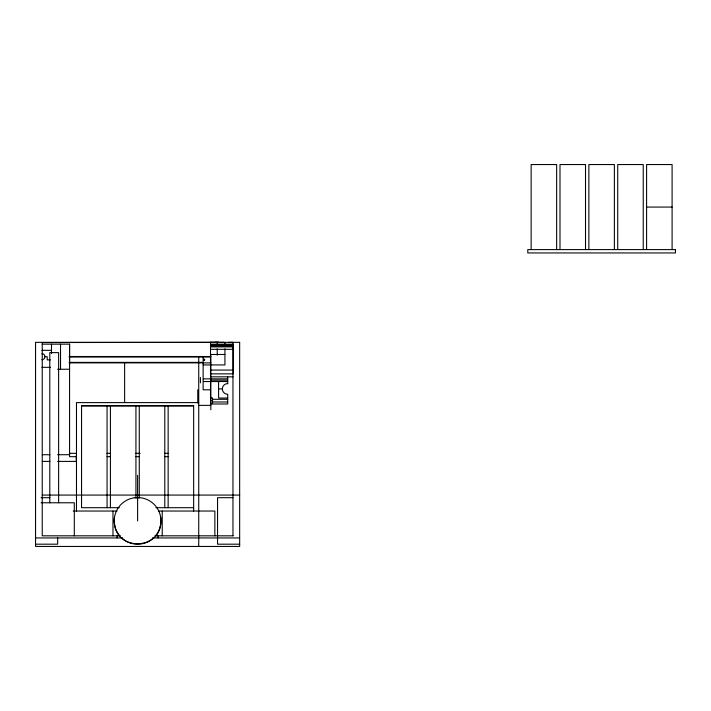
<?xml version="1.0" encoding="UTF-8"?>
<svg xmlns="http://www.w3.org/2000/svg" width="711" height="711" viewBox="0 0 711 711"><rect width="100%" height="100%" fill="white"/><g stroke="black" fill="none" stroke-linecap="round" stroke-linejoin="round"><path stroke-width="1.07" d="M60.533 369.249L60.533 344.16M76.477 456.666L69.571 456.666L69.571 344.16L42.242 344.16M114.48 517.412C113.751 523.918 115.333 530.868 119.75 535.818M203.462 359.695L204.608 359.224L204.137 360.361L203.657 359.224L204.795 359.606M204.608 360.166L203.488 359.864L203.799 360.273M153.523 537.8C145.24 546.341 130.015 546.306 121.697 537.845M155.585 535.818C159.548 530.939 161.344 524.611 160.846 518.355A23.383 23.383 0 0 0 140.191 497.691L134.086 497.816A23.383 23.383 0 0 0 114.355 518.355C111.6 552.9 164.881 551.825 160.722 517.412M210.509 342.364L218.561 342.346L210.509 342.338L210.509 403.99L227.707 403.99L227.707 394.285A5.359 5.359 0 0 1 222.347 388.926L218.588 388.926M646.592 207.07L672.099 207.07M42.242 342.542L210.785 342.364M215.22 342.364L224.089 342.355M228.524 342.346L232.959 342.338L232.959 535.818M210.509 344.195L233.306 344.195M210.509 344.862L233.306 344.862M210.509 345.528L233.306 345.528M210.509 345.875L233.306 345.875M210.509 346.87L233.306 346.87M210.509 349.314L233.279 349.314M41.931 350.327L51.494 350.327M224.925 354.469L210.829 354.469L210.829 409.794M69.198 356.504L210.829 356.504M41.931 359.722A3.013 3.013 0 0 0 44.944 356.709L47.202 356.709L47.202 359.89L50.419 359.89M69.207 357.02L210.509 357.02M69.207 362.37L203.133 362.37L203.133 357.02M69.225 362.886L210.829 362.886M203.133 364.921L224.925 364.921L224.925 348.781M41.931 367.338L50.437 367.338M57.52 369.249L69.571 369.249M210.509 370.075L233.279 370.075M210.509 373.853L233.279 373.853L233.279 346.479M210.509 376.83L233.137 376.83M203.453 378.856L227.707 378.856M210.509 380.198L227.707 380.198M203.453 381.54L227.707 381.54M210.509 389.806L203.133 389.806L203.133 362.886M210.509 397.964L212.518 397.964L212.518 403.324L210.509 403.324M227.707 398.044L218.588 398.044L218.588 381.834M212.518 399.306L227.707 399.306M210.509 400.64L212.518 400.64M212.518 401.982L227.707 401.982M198.733 402.613L76.477 402.613L76.477 511.04M198.733 405.368L210.829 405.368M81.552 405.954L193.65 405.954M69.571 453.316L76.477 453.316M106.979 453.316L110.409 453.316M135.721 453.316L140.138 453.316M164.463 453.316L168.125 453.316M42.242 454.711L49.93 454.711M57.609 454.711L69.678 454.711M107.068 456.666L110.418 456.666M135.934 456.666L139.276 456.666M164.792 456.666L168.143 456.666M42.242 461.403L49.93 461.403M57.609 461.403L76.264 461.403L76.264 455.662M42.242 495.069L239.66 495.069M41.078 497.691L49.921 497.691M233.021 497.691L217.548 497.691L217.548 544.182L239.66 544.182M41.087 502.775L74.299 502.775L74.299 535.818M119.288 507.698L81.552 507.698L81.552 405.643L193.65 405.643L193.65 511.04M155.913 507.698L193.65 507.698M73.224 511.04L117.075 511.04M158.482 511.04L214.864 511.04L214.864 535.818M120.355 535.818L42.242 535.818L42.242 342.338M154.856 535.818L233.19 535.818M35.55 537.943L122.656 537.943M152.554 537.943L239.66 537.943M35.55 544.182L57.662 544.182L57.662 537.507M135.019 497.691L139.365 497.78M672.099 249.597L672.099 164.552L646.592 164.552L646.592 249.597M643.242 249.597L643.242 164.552L617.726 164.552L617.726 249.597M614.375 249.597L614.375 164.552L588.868 164.552L588.868 249.597M585.517 249.597L585.517 164.552L560.001 164.552L560.001 249.597M556.651 249.597L556.651 164.552L531.144 164.552L531.144 249.597M227.707 376.83L227.707 383.824M224.925 342.338L224.925 344.488M217.228 342.338L217.228 344.471M217.228 348.763L217.228 355.224M200.431 377.523L200.431 382.874M198.733 356.371L198.733 546.448M197.756 389.806L197.756 402.941M168.143 405.643L168.143 507.725M164.792 405.643L164.792 507.698M162.232 511.04L162.232 535.818M158.091 535.818L158.091 537.943M139.276 405.643L139.276 497.744M137.605 475.348L137.605 520.941M135.934 405.643L135.934 497.744M124.629 362.886L124.629 402.586M117.119 535.818L117.119 537.943M112.978 511.04L112.978 535.818M110.418 405.643L110.418 507.698M107.068 405.643L107.068 507.698M69.571 344.16L69.571 364.583M58.631 502.775L58.631 352.629L49.788 352.629L49.788 502.775M51.494 344.16L51.494 353.518M222.347 388.926A5.359 5.359 0 0 1 227.707 383.567M41.931 353.696A3.013 3.013 0 0 1 44.944 356.709M675.45 249.597L527.793 249.597L527.793 252.947L675.45 252.947L675.45 249.597M239.66 342.338L35.55 342.338L35.55 546.448L239.66 546.448L239.66 342.338"/></g></svg>
